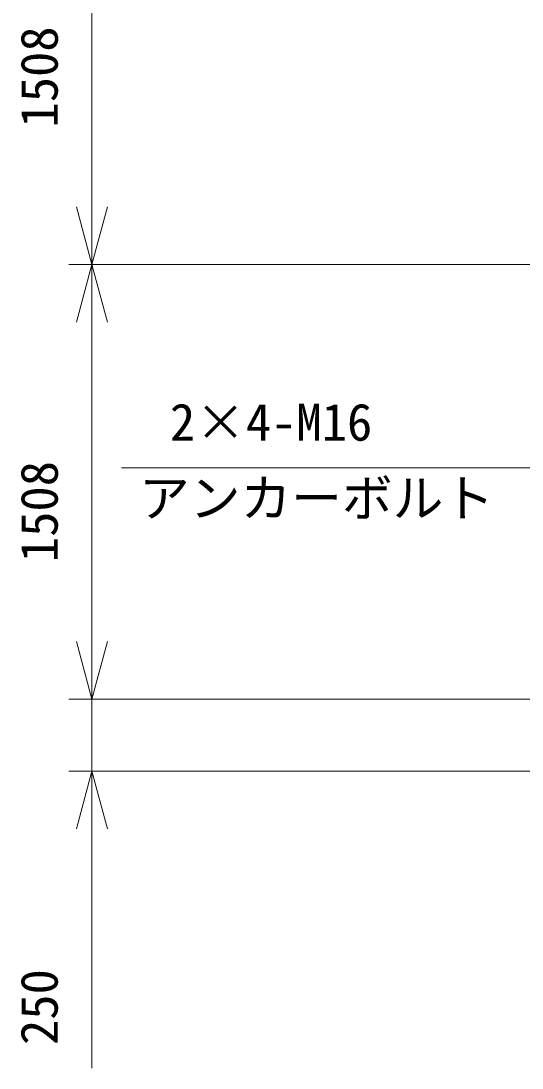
# Model space of a CAD drawing. Units: millimetres, scale not verified. Extents: x -8040 to 8050, y -12949 to 12951.
# Drawn here: x -8040 to -6302, y -5823 to -2190 of the extents above; entities that cross this region are included whole.
import ezdxf
from ezdxf.enums import TextEntityAlignment as Align

# ---------------------------------------------------------------- set-up
doc = ezdxf.new("R2010")
doc.units = ezdxf.units.MM
doc.header["$LTSCALE"] = 30
doc.layers.add('0-6_05 寸法', color=7, linetype='Continuous', lineweight=18)
doc.styles.add('ＭＳ ゴシック', font='')
doc.styles.get('ＭＳ ゴシック').set_extended_font_data('MS Gothic')

msp = doc.modelspace()

# ---------------------------------------------------------------- linework, layer by layer
at = {"layer": '0-6_05 寸法'}
for p, q in [((-7794.13, -1727.17), (-7794.13, -2835.17)), ((-7794.13, -3035.17), (-7794.13, -2835.17)), ((-5894.13, -3035.17), (-7874.13, -3035.17)), ((-5894.13, -3035.17), (-7874.13, -3035.17)), ((-7794.13, -3035.17), (-7794.13, -3235.17)), ((-7794.13, -3235.17), (-7794.13, -4343.17)), ((-7794.13, -4343.17), (-7794.13, -4143.17)), ((-7794.13, -4543.17), (-7794.13, -4343.17)), ((-7794.13, -4543.17), (-7794.13, -4343.17)), ((-5918.43, -4543.17), (-7874.13, -4543.17)), ((-5894.13, -4543.17), (-7874.13, -4543.17)), ((-7794.13, -4543.17), (-7794.13, -4793.17)), ((-5934.13, -4793.17), (-7874.13, -4793.17)), ((-7794.13, -4793.17), (-7794.13, -4993.17)), ((-7794.13, -4993.17), (-7794.13, -5823.17))]:
    msp.add_line(p, q, dxfattribs=at)
for points in [[(-7740.54, -2835.17), (-7794.13, -3035.17), (-7847.72, -2835.17)], [(-7847.72, -3235.17), (-7794.13, -3035.17), (-7740.54, -3235.17)], [(-5799.91, -4590.5), (-6153.07, -3741.05), (-7691.23, -3741.05)], [(-7740.54, -4343.17), (-7794.13, -4543.17), (-7847.72, -4343.17)], [(-7740.54, -4343.17), (-7794.13, -4543.17), (-7847.72, -4343.17)], [(-7847.72, -4993.17), (-7794.13, -4793.17), (-7740.54, -4993.17)]]:
    msp.add_lwpolyline(points, dxfattribs=at)

# ---------------------------------------------------------------- texts
at = {"layer": '0-6_05 寸法', "style": 'ＭＳ ゴシック'}
for s, p in [('1508', (-7874.13, -2559.84)), ('1508', (-7874.13, -4067.84)), ('250', (-7874.13, -5743.17))]:
    msp.add_text(s, height=129, rotation=90, dxfattribs=at).set_placement(p, align=Align.BOTTOM_LEFT)
for s, p in [('2×4-M16', (-7523.74, -3685.05)), ('アンカーボルト', (-7630.92, -3948.66))]:
    msp.add_text(s, height=129, dxfattribs=at).set_placement(p, align=Align.BOTTOM_LEFT)

doc.saveas('drawing.dxf')
